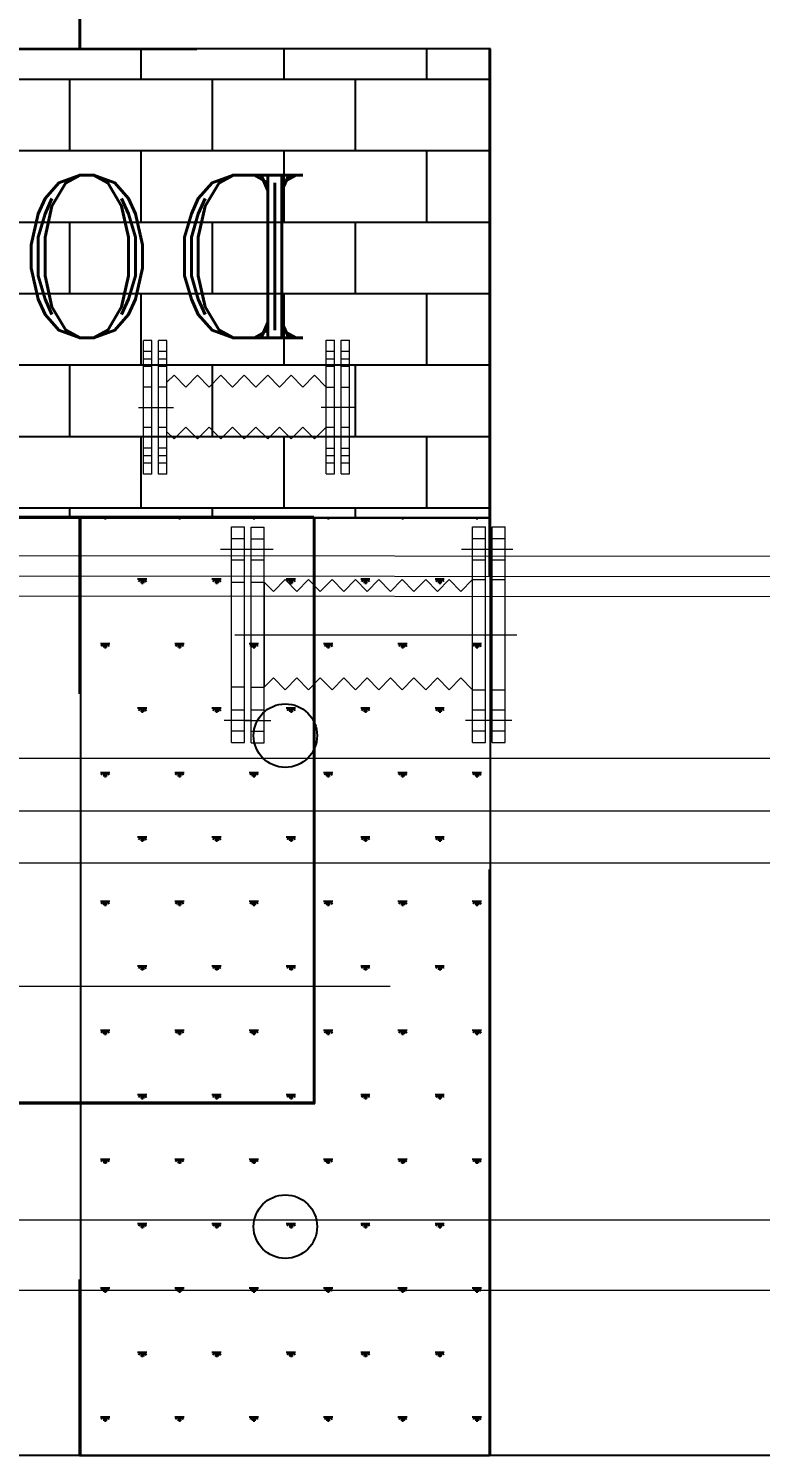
# Model space of a CAD drawing. Header units: metres. Extents: x 531689 to 532245, y 2673919 to 2674172.
# Drawn here: x 532017.132 to 532017.757, y 2674027.773 to 2674028.991 of the extents above; entities that cross this region are included whole.
import ezdxf

# ---------------------------------------------------------------- set-up
doc = ezdxf.new("R2010")
doc.units = ezdxf.units.M
doc.header["$MEASUREMENT"] = 0
for name, pattern in [('CENTER', [2, 1.25, -0.25, 0.25, -0.25]), ('CENTER2', [1.125, 0.75, -0.125, 0.125, -0.125]), ('DASHED', [0.75, 0.5, -0.25]), ('HIDDEN', [0.375, 0.25, -0.125])]:
    doc.linetypes.add(name, pattern=pattern)
doc.layers.add('IDT', color=7, linetype='Continuous')
doc.styles.add('ROMANT', font='romant', dxfattribs={"height": 2})
doc.linetypes.add('FOUNDATION LAYOUT$0$FENCELINE1', pattern='A,6.35,-2.54,[133,ltypeshp.shx,S=2.54,R=0,X=-2.54,Y=0],-2.54,25.4', length=36.83)

# ---------------------------------------------------------------- blocks, each defined once
blk = doc.blocks.new('IDT')
at = {"layer": 'IDT', "color": 8}
for p, q in [((23.4053, 22.4854), (23.4053, 21.6854)), ((23.7553, 22.4854), (23.4053, 22.4854)), ((23.7553, 21.6854), (23.7553, 22.4854)), ((23.556, 22.1846), (23.556, 21.6846)), ((23.556, 22.1846), (24.756, 22.1846)), ((23.556, 22.1846), (23.556, 21.6846)), ((23.556, 22.1846), (24.756, 22.1846)), ((23.4053, 21.6854), (23.7553, 21.6854)), ((23.4053, 21.6854), (23.4053, 21.2854)), ((24.9053, 21.6854), (23.4053, 21.6854)), ((23.556, 21.6846), (24.756, 21.6846)), ((23.556, 21.6846), (24.756, 21.6846)), ((23.4053, 21.2854), (24.9053, 21.2854)), ((23.7553, 21.2854), (23.7553, 21.0354)), ((24.5553, 21.2854), (23.7553, 21.2854))]:
    blk.add_line(p, q, dxfattribs=at)
at = {"layer": 'IDT', "color": 8, "linetype": 'HIDDEN', "ltscale": 2}
for p, q in [((23.406, 22.4856), (23.406, 21.6856)), ((23.756, 22.4856), (23.406, 22.4856)), ((23.406, 22.4856), (23.406, 21.6856)), ((23.756, 22.4856), (23.406, 22.4856)), ((23.756, 22.4856), (23.756, 22.3356)), ((23.756, 22.4856), (23.756, 22.3356)), ((23.756, 21.8356), (23.756, 21.6856)), ((23.756, 21.8356), (23.756, 21.6856)), ((24.906, 21.6856), (23.406, 21.6856)), ((23.406, 21.6856), (23.406, 21.2856)), ((24.906, 21.6856), (23.406, 21.6856)), ((23.406, 21.6856), (23.406, 21.2856)), ((24.906, 21.2856), (23.406, 21.2856)), ((24.906, 21.2856), (23.406, 21.2856)), ((23.756, 21.2856), (23.756, 21.0356)), ((23.756, 21.2856), (23.756, 21.0356))]:
    blk.add_line(p, q, dxfattribs=at)
at = {"layer": 'IDT', "color": 8, "linetype": 'Continuous'}
for p, q in [((23.4148, 22.4529), (23.4135, 22.4551)), ((23.4158, 22.4529), (23.4158, 22.4561)), ((23.4168, 22.4529), (23.4168, 22.4569)), ((23.4178, 22.4529), (23.4178, 22.4561)), ((23.4188, 22.4529), (23.42, 22.4551)), ((23.4783, 22.4529), (23.477, 22.4551)), ((23.4793, 22.4529), (23.4793, 22.4561)), ((23.4803, 22.4529), (23.4803, 22.4569)), ((23.4813, 22.4529), (23.4813, 22.4561)), ((23.4823, 22.4529), (23.4835, 22.4551)), ((23.5418, 22.4529), (23.5405, 22.4551)), ((23.5428, 22.4529), (23.5428, 22.4561)), ((23.5438, 22.4529), (23.5438, 22.4569)), ((23.5448, 22.4529), (23.5448, 22.4561)), ((23.5458, 22.4529), (23.547, 22.4551)), ((23.6053, 22.4529), (23.604, 22.4551)), ((23.6063, 22.4529), (23.6063, 22.4561)), ((23.6073, 22.4529), (23.6073, 22.4569)), ((23.6083, 22.4529), (23.6083, 22.4561)), ((23.6093, 22.4529), (23.6105, 22.4551)), ((23.6688, 22.4529), (23.6675, 22.4551)), ((23.6698, 22.4529), (23.6698, 22.4561)), ((23.6708, 22.4529), (23.6708, 22.4569)), ((23.6718, 22.4529), (23.6718, 22.4561)), ((23.6728, 22.4529), (23.674, 22.4551)), ((23.7323, 22.4529), (23.731, 22.4551)), ((23.7333, 22.4529), (23.7333, 22.4561)), ((23.7343, 22.4529), (23.7343, 22.4569)), ((23.7353, 22.4529), (23.7353, 22.4561)), ((23.7363, 22.4529), (23.7375, 22.4551)), ((23.4128, 22.4529), (23.4207, 22.4529)), ((23.4763, 22.4529), (23.4842, 22.4529)), ((23.5398, 22.4529), (23.5477, 22.4529)), ((23.6033, 22.4529), (23.6112, 22.4529)), ((23.6668, 22.4529), (23.6747, 22.4529)), ((23.7303, 22.4529), (23.7382, 22.4529)), ((23.4446, 22.3979), (23.4525, 22.3979)), ((23.4465, 22.3979), (23.4453, 22.4001)), ((23.4475, 22.3979), (23.4475, 22.4011)), ((23.4485, 22.3979), (23.4485, 22.4019)), ((23.4495, 22.3979), (23.4495, 22.4011)), ((23.4505, 22.3979), (23.4518, 22.4001)), ((23.5081, 22.3979), (23.516, 22.3979)), ((23.51, 22.3979), (23.5088, 22.4001)), ((23.511, 22.3979), (23.511, 22.4011)), ((23.512, 22.3979), (23.512, 22.4019)), ((23.513, 22.3979), (23.513, 22.4011)), ((23.514, 22.3979), (23.5153, 22.4001)), ((23.5716, 22.3979), (23.5795, 22.3979)), ((23.5735, 22.3979), (23.5723, 22.4001)), ((23.5745, 22.3979), (23.5745, 22.4011)), ((23.5755, 22.3979), (23.5755, 22.4019)), ((23.5765, 22.3979), (23.5765, 22.4011)), ((23.5775, 22.3979), (23.5788, 22.4001)), ((23.6351, 22.3979), (23.643, 22.3979)), ((23.637, 22.3979), (23.6358, 22.4001)), ((23.638, 22.3979), (23.638, 22.4011)), ((23.639, 22.3979), (23.639, 22.4019)), ((23.64, 22.3979), (23.64, 22.4011)), ((23.641, 22.3979), (23.6423, 22.4001)), ((23.6986, 22.3979), (23.7065, 22.3979)), ((23.7005, 22.3979), (23.6993, 22.4001)), ((23.7015, 22.3979), (23.7015, 22.4011)), ((23.7025, 22.3979), (23.7025, 22.4019)), ((23.7035, 22.3979), (23.7035, 22.4011)), ((23.7045, 22.3979), (23.7058, 22.4001)), ((23.4148, 22.3429), (23.4135, 22.3451)), ((23.4158, 22.3429), (23.4158, 22.3461)), ((23.4168, 22.3429), (23.4168, 22.3469)), ((23.4178, 22.3429), (23.4178, 22.3461)), ((23.4188, 22.3429), (23.42, 22.3451)), ((23.4783, 22.3429), (23.477, 22.3451)), ((23.4793, 22.3429), (23.4793, 22.3461)), ((23.4803, 22.3429), (23.4803, 22.3469)), ((23.4813, 22.3429), (23.4813, 22.3461)), ((23.4823, 22.3429), (23.4835, 22.3451)), ((23.5418, 22.3429), (23.5405, 22.3451)), ((23.5428, 22.3429), (23.5428, 22.3461)), ((23.5438, 22.3429), (23.5438, 22.3469)), ((23.5448, 22.3429), (23.5448, 22.3461)), ((23.5458, 22.3429), (23.547, 22.3451)), ((23.6053, 22.3429), (23.604, 22.3451)), ((23.6063, 22.3429), (23.6063, 22.3461)), ((23.6073, 22.3429), (23.6073, 22.3469)), ((23.6083, 22.3429), (23.6083, 22.3461)), ((23.6093, 22.3429), (23.6105, 22.3451)), ((23.6688, 22.3429), (23.6675, 22.3451)), ((23.6698, 22.3429), (23.6698, 22.3461)), ((23.6708, 22.3429), (23.6708, 22.3469)), ((23.6718, 22.3429), (23.6718, 22.3461)), ((23.6728, 22.3429), (23.674, 22.3451)), ((23.7323, 22.3429), (23.731, 22.3451)), ((23.7333, 22.3429), (23.7333, 22.3461)), ((23.7343, 22.3429), (23.7343, 22.3469)), ((23.7353, 22.3429), (23.7353, 22.3461)), ((23.7363, 22.3429), (23.7375, 22.3451)), ((23.4128, 22.3429), (23.4207, 22.3429)), ((23.4763, 22.3429), (23.4842, 22.3429)), ((23.5398, 22.3429), (23.5477, 22.3429)), ((23.6033, 22.3429), (23.6112, 22.3429)), ((23.6668, 22.3429), (23.6747, 22.3429)), ((23.7303, 22.3429), (23.7382, 22.3429)), ((23.4446, 22.2879), (23.4525, 22.2879)), ((23.4465, 22.2879), (23.4453, 22.2901)), ((23.4475, 22.2879), (23.4475, 22.2911)), ((23.4485, 22.2879), (23.4485, 22.2919)), ((23.4495, 22.2879), (23.4495, 22.2911)), ((23.4505, 22.2879), (23.4518, 22.2901)), ((23.5081, 22.2879), (23.516, 22.2879)), ((23.51, 22.2879), (23.5088, 22.2901)), ((23.511, 22.2879), (23.511, 22.2911)), ((23.512, 22.2879), (23.512, 22.2919)), ((23.513, 22.2879), (23.513, 22.2911)), ((23.514, 22.2879), (23.5153, 22.2901)), ((23.5716, 22.2879), (23.5795, 22.2879)), ((23.5735, 22.2879), (23.5723, 22.2901)), ((23.5745, 22.2879), (23.5745, 22.2911)), ((23.5755, 22.2879), (23.5755, 22.2919)), ((23.5765, 22.2879), (23.5765, 22.2911)), ((23.5775, 22.2879), (23.5788, 22.2901)), ((23.6351, 22.2879), (23.643, 22.2879)), ((23.637, 22.2879), (23.6358, 22.2901)), ((23.638, 22.2879), (23.638, 22.2911)), ((23.639, 22.2879), (23.639, 22.2919)), ((23.64, 22.2879), (23.64, 22.2911)), ((23.641, 22.2879), (23.6423, 22.2901)), ((23.6986, 22.2879), (23.7065, 22.2879)), ((23.7005, 22.2879), (23.6993, 22.2901)), ((23.7015, 22.2879), (23.7015, 22.2911)), ((23.7025, 22.2879), (23.7025, 22.2919)), ((23.7035, 22.2879), (23.7035, 22.2911)), ((23.7045, 22.2879), (23.7058, 22.2901)), ((23.4148, 22.233), (23.4135, 22.2352)), ((23.4158, 22.233), (23.4158, 22.2361)), ((23.4168, 22.233), (23.4168, 22.2369)), ((23.4178, 22.233), (23.4178, 22.2361)), ((23.4188, 22.233), (23.42, 22.2352)), ((23.4783, 22.233), (23.477, 22.2352)), ((23.4793, 22.233), (23.4793, 22.2361)), ((23.4803, 22.233), (23.4803, 22.2369)), ((23.4813, 22.233), (23.4813, 22.2361)), ((23.4823, 22.233), (23.4835, 22.2352)), ((23.5418, 22.233), (23.5405, 22.2352)), ((23.5428, 22.233), (23.5428, 22.2361)), ((23.5438, 22.233), (23.5438, 22.2369)), ((23.5448, 22.233), (23.5448, 22.2361)), ((23.5458, 22.233), (23.547, 22.2352)), ((23.6053, 22.233), (23.604, 22.2352)), ((23.6063, 22.233), (23.6063, 22.2361)), ((23.6073, 22.233), (23.6073, 22.2369)), ((23.6083, 22.233), (23.6083, 22.2361)), ((23.6093, 22.233), (23.6105, 22.2352)), ((23.6688, 22.233), (23.6675, 22.2352)), ((23.6698, 22.233), (23.6698, 22.2361)), ((23.6708, 22.233), (23.6708, 22.2369)), ((23.6718, 22.233), (23.6718, 22.2361)), ((23.6728, 22.233), (23.674, 22.2352)), ((23.7323, 22.233), (23.731, 22.2352)), ((23.7333, 22.233), (23.7333, 22.2361)), ((23.7343, 22.233), (23.7343, 22.2369)), ((23.7353, 22.233), (23.7353, 22.2361)), ((23.7363, 22.233), (23.7375, 22.2352)), ((23.4128, 22.233), (23.4207, 22.233)), ((23.4763, 22.233), (23.4842, 22.233)), ((23.5398, 22.233), (23.5477, 22.233)), ((23.6033, 22.233), (23.6112, 22.233)), ((23.6668, 22.233), (23.6747, 22.233)), ((23.7303, 22.233), (23.7382, 22.233)), ((23.4446, 22.178), (23.4525, 22.178)), ((23.4465, 22.178), (23.4453, 22.1802)), ((23.4475, 22.178), (23.4475, 22.1811)), ((23.4485, 22.178), (23.4485, 22.1819)), ((23.4495, 22.178), (23.4495, 22.1811)), ((23.4505, 22.178), (23.4518, 22.1802)), ((23.5081, 22.178), (23.516, 22.178)), ((23.51, 22.178), (23.5088, 22.1802)), ((23.511, 22.178), (23.511, 22.1811)), ((23.512, 22.178), (23.512, 22.1819)), ((23.513, 22.178), (23.513, 22.1811)), ((23.514, 22.178), (23.5153, 22.1802)), ((23.5716, 22.178), (23.5795, 22.178)), ((23.5735, 22.178), (23.5723, 22.1802)), ((23.5745, 22.178), (23.5745, 22.1811)), ((23.5755, 22.178), (23.5755, 22.1819)), ((23.5765, 22.178), (23.5765, 22.1811)), ((23.5775, 22.178), (23.5788, 22.1802)), ((23.6351, 22.178), (23.643, 22.178)), ((23.637, 22.178), (23.6358, 22.1802)), ((23.638, 22.178), (23.638, 22.1811)), ((23.639, 22.178), (23.639, 22.1819)), ((23.64, 22.178), (23.64, 22.1811)), ((23.641, 22.178), (23.6423, 22.1802)), ((23.6986, 22.178), (23.7065, 22.178)), ((23.7005, 22.178), (23.6993, 22.1802)), ((23.7015, 22.178), (23.7015, 22.1811)), ((23.7025, 22.178), (23.7025, 22.1819)), ((23.7035, 22.178), (23.7035, 22.1811)), ((23.7045, 22.178), (23.7058, 22.1802)), ((23.4158, 22.123), (23.4158, 22.1261)), ((23.4168, 22.123), (23.4168, 22.1269)), ((23.4178, 22.123), (23.4178, 22.1261)), ((23.4793, 22.123), (23.4793, 22.1261)), ((23.4803, 22.123), (23.4803, 22.1269)), ((23.4813, 22.123), (23.4813, 22.1261)), ((23.5428, 22.123), (23.5428, 22.1261)), ((23.5438, 22.123), (23.5438, 22.1269)), ((23.5448, 22.123), (23.5448, 22.1261)), ((23.6063, 22.123), (23.6063, 22.1261)), ((23.6073, 22.123), (23.6073, 22.1269)), ((23.6083, 22.123), (23.6083, 22.1261)), ((23.6698, 22.123), (23.6698, 22.1261)), ((23.6708, 22.123), (23.6708, 22.1269)), ((23.6718, 22.123), (23.6718, 22.1261)), ((23.7333, 22.123), (23.7333, 22.1261)), ((23.7343, 22.123), (23.7343, 22.1269)), ((23.7353, 22.123), (23.7353, 22.1261)), ((23.4128, 22.123), (23.4207, 22.123)), ((23.4148, 22.123), (23.4135, 22.1252)), ((23.4188, 22.123), (23.42, 22.1252)), ((23.4763, 22.123), (23.4842, 22.123)), ((23.4783, 22.123), (23.477, 22.1252)), ((23.4823, 22.123), (23.4835, 22.1252)), ((23.5398, 22.123), (23.5477, 22.123)), ((23.5418, 22.123), (23.5405, 22.1252)), ((23.5458, 22.123), (23.547, 22.1252)), ((23.6033, 22.123), (23.6112, 22.123)), ((23.6053, 22.123), (23.604, 22.1252)), ((23.6093, 22.123), (23.6105, 22.1252)), ((23.6668, 22.123), (23.6747, 22.123)), ((23.6688, 22.123), (23.6675, 22.1252)), ((23.6728, 22.123), (23.674, 22.1252)), ((23.7303, 22.123), (23.7382, 22.123)), ((23.7323, 22.123), (23.731, 22.1252)), ((23.7363, 22.123), (23.7375, 22.1252)), ((23.4446, 22.068), (23.4525, 22.068)), ((23.4465, 22.068), (23.4453, 22.0702)), ((23.4475, 22.068), (23.4475, 22.0712)), ((23.4485, 22.068), (23.4485, 22.0719)), ((23.4495, 22.068), (23.4495, 22.0712)), ((23.4505, 22.068), (23.4518, 22.0702)), ((23.5081, 22.068), (23.516, 22.068)), ((23.51, 22.068), (23.5088, 22.0702)), ((23.511, 22.068), (23.511, 22.0712)), ((23.512, 22.068), (23.512, 22.0719)), ((23.513, 22.068), (23.513, 22.0712)), ((23.514, 22.068), (23.5153, 22.0702)), ((23.5716, 22.068), (23.5795, 22.068)), ((23.5735, 22.068), (23.5723, 22.0702)), ((23.5745, 22.068), (23.5745, 22.0712)), ((23.5755, 22.068), (23.5755, 22.0719)), ((23.5765, 22.068), (23.5765, 22.0712)), ((23.5775, 22.068), (23.5788, 22.0702)), ((23.6351, 22.068), (23.643, 22.068)), ((23.637, 22.068), (23.6358, 22.0702)), ((23.638, 22.068), (23.638, 22.0712)), ((23.639, 22.068), (23.639, 22.0719)), ((23.64, 22.068), (23.64, 22.0712)), ((23.641, 22.068), (23.6423, 22.0702)), ((23.6986, 22.068), (23.7065, 22.068)), ((23.7005, 22.068), (23.6993, 22.0702)), ((23.7015, 22.068), (23.7015, 22.0712)), ((23.7025, 22.068), (23.7025, 22.0719)), ((23.7035, 22.068), (23.7035, 22.0712)), ((23.7045, 22.068), (23.7058, 22.0702)), ((23.4158, 22.013), (23.4158, 22.0162)), ((23.4168, 22.013), (23.4168, 22.017)), ((23.4178, 22.013), (23.4178, 22.0162)), ((23.4793, 22.013), (23.4793, 22.0162)), ((23.4803, 22.013), (23.4803, 22.017)), ((23.4813, 22.013), (23.4813, 22.0162)), ((23.5428, 22.013), (23.5428, 22.0162)), ((23.5438, 22.013), (23.5438, 22.017)), ((23.5448, 22.013), (23.5448, 22.0162)), ((23.6063, 22.013), (23.6063, 22.0162)), ((23.6073, 22.013), (23.6073, 22.017)), ((23.6083, 22.013), (23.6083, 22.0162)), ((23.6698, 22.013), (23.6698, 22.0162)), ((23.6708, 22.013), (23.6708, 22.017)), ((23.6718, 22.013), (23.6718, 22.0162)), ((23.7333, 22.013), (23.7333, 22.0162)), ((23.7343, 22.013), (23.7343, 22.017)), ((23.7353, 22.013), (23.7353, 22.0162)), ((23.4128, 22.013), (23.4207, 22.013)), ((23.4148, 22.013), (23.4135, 22.0152)), ((23.4188, 22.013), (23.42, 22.0152)), ((23.4763, 22.013), (23.4842, 22.013)), ((23.4783, 22.013), (23.477, 22.0152)), ((23.4823, 22.013), (23.4835, 22.0152)), ((23.5398, 22.013), (23.5477, 22.013)), ((23.5418, 22.013), (23.5405, 22.0152)), ((23.5458, 22.013), (23.547, 22.0152)), ((23.6033, 22.013), (23.6112, 22.013)), ((23.6053, 22.013), (23.604, 22.0152)), ((23.6093, 22.013), (23.6105, 22.0152)), ((23.6668, 22.013), (23.6747, 22.013)), ((23.6688, 22.013), (23.6675, 22.0152)), ((23.6728, 22.013), (23.674, 22.0152)), ((23.7303, 22.013), (23.7382, 22.013)), ((23.7323, 22.013), (23.731, 22.0152)), ((23.7363, 22.013), (23.7375, 22.0152)), ((23.4446, 21.958), (23.4525, 21.958)), ((23.4465, 21.958), (23.4453, 21.9602)), ((23.4475, 21.958), (23.4475, 21.9612)), ((23.4485, 21.958), (23.4485, 21.962)), ((23.4495, 21.958), (23.4495, 21.9612)), ((23.4505, 21.958), (23.4518, 21.9602)), ((23.5081, 21.958), (23.516, 21.958)), ((23.51, 21.958), (23.5088, 21.9602)), ((23.511, 21.958), (23.511, 21.9612)), ((23.512, 21.958), (23.512, 21.962)), ((23.513, 21.958), (23.513, 21.9612)), ((23.514, 21.958), (23.5153, 21.9602)), ((23.5716, 21.958), (23.5795, 21.958)), ((23.5735, 21.958), (23.5723, 21.9602)), ((23.5745, 21.958), (23.5745, 21.9612)), ((23.5755, 21.958), (23.5755, 21.962)), ((23.5765, 21.958), (23.5765, 21.9612)), ((23.5775, 21.958), (23.5788, 21.9602)), ((23.6351, 21.958), (23.643, 21.958)), ((23.637, 21.958), (23.6358, 21.9602)), ((23.638, 21.958), (23.638, 21.9612)), ((23.639, 21.958), (23.639, 21.962)), ((23.64, 21.958), (23.64, 21.9612)), ((23.641, 21.958), (23.6423, 21.9602)), ((23.6986, 21.958), (23.7065, 21.958)), ((23.7005, 21.958), (23.6993, 21.9602)), ((23.7015, 21.958), (23.7015, 21.9612)), ((23.7025, 21.958), (23.7025, 21.962)), ((23.7035, 21.958), (23.7035, 21.9612)), ((23.7045, 21.958), (23.7058, 21.9602)), ((23.4158, 21.903), (23.4158, 21.9062)), ((23.4168, 21.903), (23.4168, 21.907)), ((23.4178, 21.903), (23.4178, 21.9062)), ((23.4793, 21.903), (23.4793, 21.9062)), ((23.4803, 21.903), (23.4803, 21.907)), ((23.4813, 21.903), (23.4813, 21.9062)), ((23.5428, 21.903), (23.5428, 21.9062)), ((23.5438, 21.903), (23.5438, 21.907)), ((23.5448, 21.903), (23.5448, 21.9062)), ((23.6063, 21.903), (23.6063, 21.9062)), ((23.6073, 21.903), (23.6073, 21.907)), ((23.6083, 21.903), (23.6083, 21.9062)), ((23.6698, 21.903), (23.6698, 21.9062)), ((23.6708, 21.903), (23.6708, 21.907)), ((23.6718, 21.903), (23.6718, 21.9062)), ((23.7333, 21.903), (23.7333, 21.9062)), ((23.7343, 21.903), (23.7343, 21.907)), ((23.7353, 21.903), (23.7353, 21.9062)), ((23.4128, 21.903), (23.4207, 21.903)), ((23.4148, 21.903), (23.4135, 21.9052)), ((23.4188, 21.903), (23.42, 21.9052)), ((23.4763, 21.903), (23.4842, 21.903)), ((23.4783, 21.903), (23.477, 21.9052)), ((23.4823, 21.903), (23.4835, 21.9052)), ((23.5398, 21.903), (23.5477, 21.903)), ((23.5418, 21.903), (23.5405, 21.9052)), ((23.5458, 21.903), (23.547, 21.9052)), ((23.6033, 21.903), (23.6112, 21.903)), ((23.6053, 21.903), (23.604, 21.9052)), ((23.6093, 21.903), (23.6105, 21.9052)), ((23.6668, 21.903), (23.6747, 21.903)), ((23.6688, 21.903), (23.6675, 21.9052)), ((23.6728, 21.903), (23.674, 21.9052)), ((23.7303, 21.903), (23.7382, 21.903)), ((23.7323, 21.903), (23.731, 21.9052)), ((23.7363, 21.903), (23.7375, 21.9052)), ((23.4446, 21.848), (23.4525, 21.848)), ((23.4465, 21.848), (23.4453, 21.8502)), ((23.4475, 21.848), (23.4475, 21.8512)), ((23.4485, 21.848), (23.4485, 21.852)), ((23.4495, 21.848), (23.4495, 21.8512)), ((23.4505, 21.848), (23.4518, 21.8502)), ((23.5081, 21.848), (23.516, 21.848)), ((23.51, 21.848), (23.5088, 21.8502)), ((23.511, 21.848), (23.511, 21.8512)), ((23.512, 21.848), (23.512, 21.852)), ((23.513, 21.848), (23.513, 21.8512)), ((23.514, 21.848), (23.5153, 21.8502)), ((23.5716, 21.848), (23.5795, 21.848)), ((23.5735, 21.848), (23.5723, 21.8502)), ((23.5745, 21.848), (23.5745, 21.8512)), ((23.5755, 21.848), (23.5755, 21.852)), ((23.5765, 21.848), (23.5765, 21.8512)), ((23.5775, 21.848), (23.5788, 21.8502)), ((23.6351, 21.848), (23.643, 21.848)), ((23.637, 21.848), (23.6358, 21.8502)), ((23.638, 21.848), (23.638, 21.8512)), ((23.639, 21.848), (23.639, 21.852)), ((23.64, 21.848), (23.64, 21.8512)), ((23.641, 21.848), (23.6423, 21.8502)), ((23.6986, 21.848), (23.7065, 21.848)), ((23.7005, 21.848), (23.6993, 21.8502)), ((23.7015, 21.848), (23.7015, 21.8512)), ((23.7025, 21.848), (23.7025, 21.852)), ((23.7035, 21.848), (23.7035, 21.8512)), ((23.7045, 21.848), (23.7058, 21.8502)), ((23.4168, 21.793), (23.4168, 21.797)), ((23.4803, 21.793), (23.4803, 21.797)), ((23.5438, 21.793), (23.5438, 21.797)), ((23.6073, 21.793), (23.6073, 21.797)), ((23.6708, 21.793), (23.6708, 21.797)), ((23.7343, 21.793), (23.7343, 21.797)), ((23.4128, 21.793), (23.4207, 21.793)), ((23.4148, 21.793), (23.4135, 21.7952)), ((23.4158, 21.793), (23.4158, 21.7962)), ((23.4178, 21.793), (23.4178, 21.7962)), ((23.4188, 21.793), (23.42, 21.7952)), ((23.4763, 21.793), (23.4842, 21.793)), ((23.4783, 21.793), (23.477, 21.7952)), ((23.4793, 21.793), (23.4793, 21.7962)), ((23.4813, 21.793), (23.4813, 21.7962)), ((23.4823, 21.793), (23.4835, 21.7952)), ((23.5398, 21.793), (23.5477, 21.793)), ((23.5418, 21.793), (23.5405, 21.7952)), ((23.5428, 21.793), (23.5428, 21.7962)), ((23.5448, 21.793), (23.5448, 21.7962)), ((23.5458, 21.793), (23.547, 21.7952)), ((23.6033, 21.793), (23.6112, 21.793)), ((23.6053, 21.793), (23.604, 21.7952)), ((23.6063, 21.793), (23.6063, 21.7962)), ((23.6083, 21.793), (23.6083, 21.7962)), ((23.6093, 21.793), (23.6105, 21.7952)), ((23.6668, 21.793), (23.6747, 21.793)), ((23.6688, 21.793), (23.6675, 21.7952)), ((23.6698, 21.793), (23.6698, 21.7962)), ((23.6718, 21.793), (23.6718, 21.7962)), ((23.6728, 21.793), (23.674, 21.7952)), ((23.7303, 21.793), (23.7382, 21.793)), ((23.7323, 21.793), (23.731, 21.7952)), ((23.7333, 21.793), (23.7333, 21.7962)), ((23.7353, 21.793), (23.7353, 21.7962)), ((23.7363, 21.793), (23.7375, 21.7952)), ((23.4446, 21.738), (23.4525, 21.738)), ((23.4465, 21.738), (23.4453, 21.7402)), ((23.4475, 21.738), (23.4475, 21.7412)), ((23.4485, 21.738), (23.4485, 21.742)), ((23.4495, 21.738), (23.4495, 21.7412)), ((23.4505, 21.738), (23.4518, 21.7402)), ((23.5081, 21.738), (23.516, 21.738)), ((23.51, 21.738), (23.5088, 21.7402)), ((23.511, 21.738), (23.511, 21.7412)), ((23.512, 21.738), (23.512, 21.742)), ((23.513, 21.738), (23.513, 21.7412)), ((23.514, 21.738), (23.5153, 21.7402)), ((23.5716, 21.738), (23.5795, 21.738)), ((23.5735, 21.738), (23.5723, 21.7402)), ((23.5745, 21.738), (23.5745, 21.7412)), ((23.5755, 21.738), (23.5755, 21.742)), ((23.5765, 21.738), (23.5765, 21.7412)), ((23.5775, 21.738), (23.5788, 21.7402)), ((23.6351, 21.738), (23.643, 21.738)), ((23.637, 21.738), (23.6358, 21.7402)), ((23.638, 21.738), (23.638, 21.7412)), ((23.639, 21.738), (23.639, 21.742)), ((23.64, 21.738), (23.64, 21.7412)), ((23.641, 21.738), (23.6423, 21.7402)), ((23.6986, 21.738), (23.7065, 21.738)), ((23.7005, 21.738), (23.6993, 21.7402)), ((23.7015, 21.738), (23.7015, 21.7412)), ((23.7025, 21.738), (23.7025, 21.742)), ((23.7035, 21.738), (23.7035, 21.7412)), ((23.7045, 21.738), (23.7058, 21.7402)), ((23.4168, 21.6854), (23.4168, 21.687)), ((23.4803, 21.6854), (23.4803, 21.687)), ((23.5438, 21.6854), (23.5438, 21.687)), ((23.6073, 21.6854), (23.6073, 21.687)), ((23.6708, 21.6854), (23.6708, 21.687)), ((23.7343, 21.6854), (23.7343, 21.687)), ((23.4053, 21.6772), (24.9053, 21.6772)), ((23.4158, 21.6854), (23.4158, 21.6862)), ((23.4178, 21.6854), (23.4178, 21.6862)), ((23.4598, 21.6163), (23.4598, 21.6772)), ((23.4793, 21.6854), (23.4793, 21.6862)), ((23.4813, 21.6854), (23.4813, 21.6862)), ((23.5208, 21.6772), (23.5208, 21.6854)), ((23.5428, 21.6854), (23.5428, 21.6862)), ((23.5448, 21.6854), (23.5448, 21.6862)), ((23.5817, 21.6163), (23.5817, 21.6772)), ((23.6063, 21.6854), (23.6063, 21.6862)), ((23.6083, 21.6854), (23.6083, 21.6862)), ((23.6427, 21.6772), (23.6427, 21.6854)), ((23.6698, 21.6854), (23.6698, 21.6862)), ((23.6718, 21.6854), (23.6718, 21.6862)), ((23.7036, 21.6163), (23.7036, 21.6772)), ((23.7333, 21.6854), (23.7333, 21.6862)), ((23.7353, 21.6854), (23.7353, 21.6862)), ((23.7646, 21.6772), (23.7646, 21.6854)), ((23.4053, 21.6163), (24.9053, 21.6163)), ((23.5208, 21.5553), (23.5208, 21.6163)), ((23.6427, 21.5553), (23.6427, 21.6163)), ((23.7646, 21.5553), (23.7646, 21.6163)), ((23.4053, 21.5553), (24.9053, 21.5553)), ((23.4598, 21.4943), (23.4598, 21.5553)), ((23.5817, 21.4943), (23.5817, 21.5553)), ((23.7036, 21.4943), (23.7036, 21.5553)), ((23.4053, 21.4943), (24.9053, 21.4943)), ((23.5208, 21.4334), (23.5208, 21.4943)), ((23.6427, 21.4334), (23.6427, 21.4943)), ((23.7646, 21.4334), (23.7646, 21.4943)), ((23.4053, 21.4334), (24.9053, 21.4334)), ((23.4598, 21.3724), (23.4598, 21.4334)), ((23.5817, 21.3724), (23.5817, 21.4334)), ((23.7036, 21.3724), (23.7036, 21.4334)), ((23.4053, 21.3724), (24.9053, 21.3724)), ((23.5208, 21.3115), (23.5208, 21.3724)), ((23.6427, 21.3115), (23.6427, 21.3724)), ((23.7646, 21.3115), (23.7646, 21.3724)), ((23.4053, 21.3115), (24.9053, 21.3115)), ((23.4598, 21.2854), (23.4598, 21.3115)), ((23.5817, 21.2854), (23.5817, 21.3115)), ((23.7036, 21.2854), (23.7036, 21.3115))]:
    blk.add_line(p, q, dxfattribs=at)
at = {"layer": 'IDT', "color": 8, "linetype": 'DASHED', "lineweight": 0, "ltscale": 20}
for p, q in [((24.5371, 22.3446), (9.8927, 22.3446)), ((24.5371, 22.3446), (9.8927, 22.3446)), ((9.8927, 22.2246), (24.5371, 22.2246)), ((9.8927, 22.2246), (24.5371, 22.2246))]:
    blk.add_line(p, q, dxfattribs=at)
at = {"layer": 'IDT', "color": 8, "linetype": 'CENTER2', "lineweight": 0, "ltscale": 500}
blk.add_line((24.5271, 22.2846), (9.8927, 22.2846), dxfattribs=at)
blk.add_line((24.5271, 22.2846), (9.8927, 22.2846), dxfattribs=at)
at = {"layer": 'IDT', "color": 8, "ltscale": 0.1}
for p, q in [((24.7553, 22.1854), (23.5553, 22.1854)), ((23.5553, 22.1854), (23.5553, 21.6854)), ((23.5553, 21.6854), (24.7553, 21.6854))]:
    blk.add_line(p, q, dxfattribs=at)
at = {"layer": 'IDT', "color": 8, "linetype": 'CENTER', "lineweight": 0, "ltscale": 100}
blk.add_line((23.4907, 22.0856), (24.8695, 22.0856), dxfattribs=at)
blk.add_line((23.4907, 22.0856), (24.8695, 22.0856), dxfattribs=at)
at = {"layer": 'IDT', "color": 0, "lineweight": 0}
for p, q in [((24.4411, 21.98), (15.733, 21.98)), ((24.4411, 21.98), (15.733, 21.98)), ((15.733, 21.891), (24.4411, 21.891)), ((15.733, 21.891), (24.4411, 21.891)), ((24.3163, 21.7517), (15.8584, 21.7583)), ((24.3163, 21.7517), (15.8584, 21.7583)), ((15.8584, 21.7243), (24.3163, 21.7177)), ((15.8584, 21.7243), (24.3163, 21.7177))]:
    blk.add_line(p, q, dxfattribs=at)
at = {"layer": 'IDT', "color": 0, "linetype": 'CENTER2', "lineweight": 0, "ltscale": 500}
for p, q in [((24.4411, 21.9355), (15.733, 21.9355)), ((24.4411, 21.9355), (15.733, 21.9355)), ((24.3163, 21.7347), (15.8584, 21.7413)), ((24.3163, 21.7347), (15.8584, 21.7413))]:
    blk.add_line(p, q, dxfattribs=at)
at = {"layer": 'IDT', "color": 8, "lineweight": 0, "ltscale": 10}
for p, q in [((23.3927, 21.8772), (23.3927, 21.6932)), ((23.4038, 21.8772), (23.3927, 21.8772)), ((23.3927, 21.8772), (23.3927, 21.6932)), ((23.4038, 21.8772), (23.3927, 21.8772)), ((23.4038, 21.8772), (23.4038, 21.6932)), ((23.4038, 21.8772), (23.4038, 21.6932)), ((23.4094, 21.8772), (23.4094, 21.6932)), ((23.4205, 21.8772), (23.4094, 21.8772)), ((23.4094, 21.8772), (23.4094, 21.6932)), ((23.4205, 21.8772), (23.4094, 21.8772)), ((23.4205, 21.8772), (23.4205, 21.6932)), ((23.4205, 21.8772), (23.4205, 21.6932)), ((23.5983, 21.8774), (23.5983, 21.6934)), ((23.6094, 21.8774), (23.5983, 21.8774)), ((23.5983, 21.8774), (23.5983, 21.6934)), ((23.6094, 21.8774), (23.5983, 21.8774)), ((23.6094, 21.8774), (23.6094, 21.6934)), ((23.6094, 21.8774), (23.6094, 21.6934)), ((23.6153, 21.8772), (23.6153, 21.6932)), ((23.6264, 21.8772), (23.6153, 21.8772)), ((23.6153, 21.8772), (23.6153, 21.6932)), ((23.6264, 21.8772), (23.6153, 21.8772)), ((23.6264, 21.8772), (23.6264, 21.6932)), ((23.6264, 21.8772), (23.6264, 21.6932)), ((23.4099, 21.8583), (23.387, 21.8583)), ((23.4099, 21.8583), (23.387, 21.8583)), ((23.4266, 21.8583), (23.4036, 21.8583)), ((23.4266, 21.8583), (23.4036, 21.8583)), ((23.6155, 21.8585), (23.5926, 21.8585)), ((23.6155, 21.8585), (23.5926, 21.8585)), ((23.6325, 21.8583), (23.6095, 21.8583)), ((23.6325, 21.8583), (23.6095, 21.8583)), ((23.4205, 21.8322), (23.4305, 21.8222)), ((23.4205, 21.8322), (23.4305, 21.8222)), ((23.4305, 21.8222), (23.4405, 21.8322)), ((23.4305, 21.8222), (23.4405, 21.8322)), ((23.4405, 21.8322), (23.4505, 21.8222)), ((23.4405, 21.8322), (23.4505, 21.8222)), ((23.4505, 21.8222), (23.4605, 21.8322)), ((23.4505, 21.8222), (23.4605, 21.8322)), ((23.4605, 21.8322), (23.4705, 21.8222)), ((23.4605, 21.8322), (23.4705, 21.8222)), ((23.4705, 21.8222), (23.4805, 21.8322)), ((23.4705, 21.8222), (23.4805, 21.8322)), ((23.4805, 21.8322), (23.4905, 21.8222)), ((23.4805, 21.8322), (23.4905, 21.8222)), ((23.4905, 21.8222), (23.5005, 21.8322)), ((23.4905, 21.8222), (23.5005, 21.8322)), ((23.4905, 21.8222), (23.4905, 21.8222)), ((23.4905, 21.8222), (23.4905, 21.8222)), ((23.5005, 21.8322), (23.5105, 21.8222)), ((23.5005, 21.8322), (23.5105, 21.8222)), ((23.5105, 21.8222), (23.5205, 21.8322)), ((23.5105, 21.8222), (23.5205, 21.8322)), ((23.5205, 21.8322), (23.5305, 21.8222)), ((23.5205, 21.8322), (23.5305, 21.8222)), ((23.5305, 21.8222), (23.5405, 21.8322)), ((23.5305, 21.8222), (23.5405, 21.8322)), ((23.5405, 21.8322), (23.5505, 21.8222)), ((23.5405, 21.8322), (23.5505, 21.8222)), ((23.5505, 21.8222), (23.5605, 21.8322)), ((23.5505, 21.8222), (23.5605, 21.8322)), ((23.5605, 21.8322), (23.5705, 21.8222)), ((23.5605, 21.8322), (23.5705, 21.8222)), ((23.5705, 21.8222), (23.5805, 21.8322)), ((23.5705, 21.8222), (23.5805, 21.8322)), ((23.5805, 21.8322), (23.5905, 21.8222)), ((23.5805, 21.8322), (23.5905, 21.8222)), ((23.5905, 21.8222), (23.5983, 21.83)), ((23.5905, 21.8222), (23.5983, 21.83)), ((23.6005, 21.8278), (23.6005, 21.8278)), ((23.6005, 21.8278), (23.6005, 21.8278)), ((23.6236, 21.7853), (23.3826, 21.7853)), ((23.6236, 21.7853), (23.3826, 21.7853)), ((23.4205, 21.7383), (23.4305, 21.7483)), ((23.4205, 21.7383), (23.4305, 21.7483)), ((23.4305, 21.7483), (23.4405, 21.7383)), ((23.4305, 21.7483), (23.4405, 21.7383)), ((23.4405, 21.7383), (23.4505, 21.7483)), ((23.4405, 21.7383), (23.4505, 21.7483)), ((23.4505, 21.7483), (23.4605, 21.7383)), ((23.4505, 21.7483), (23.4605, 21.7383)), ((23.4605, 21.7383), (23.4705, 21.7483)), ((23.4605, 21.7383), (23.4705, 21.7483)), ((23.4705, 21.7483), (23.4805, 21.7383)), ((23.4705, 21.7483), (23.4805, 21.7383)), ((23.4805, 21.7383), (23.4905, 21.7483)), ((23.4805, 21.7383), (23.4905, 21.7483)), ((23.4905, 21.7483), (23.4905, 21.7483)), ((23.4905, 21.7483), (23.5005, 21.7383)), ((23.4905, 21.7483), (23.4905, 21.7483)), ((23.4905, 21.7483), (23.5005, 21.7383)), ((23.5005, 21.7383), (23.5105, 21.7483)), ((23.5005, 21.7383), (23.5105, 21.7483)), ((23.5105, 21.7483), (23.5205, 21.7383)), ((23.5105, 21.7483), (23.5205, 21.7383)), ((23.5205, 21.7383), (23.5305, 21.7483)), ((23.5205, 21.7383), (23.5305, 21.7483)), ((23.5305, 21.7483), (23.5405, 21.7383)), ((23.5305, 21.7483), (23.5405, 21.7383)), ((23.5405, 21.7383), (23.5505, 21.7483)), ((23.5405, 21.7383), (23.5505, 21.7483)), ((23.5505, 21.7483), (23.5605, 21.7383)), ((23.5505, 21.7483), (23.5605, 21.7383)), ((23.5605, 21.7383), (23.5705, 21.7483)), ((23.5605, 21.7383), (23.5705, 21.7483)), ((23.5705, 21.7483), (23.5805, 21.7383)), ((23.5705, 21.7483), (23.5805, 21.7383)), ((23.5805, 21.7383), (23.5905, 21.7483)), ((23.5805, 21.7383), (23.5905, 21.7483)), ((23.5905, 21.7483), (23.5983, 21.7405)), ((23.5905, 21.7483), (23.5983, 21.7405)), ((23.6005, 21.7405), (23.6005, 21.7405)), ((23.6005, 21.7405), (23.6005, 21.7405)), ((23.4131, 21.7123), (23.386, 21.7123)), ((23.4131, 21.7123), (23.386, 21.7123)), ((23.4298, 21.7123), (23.4027, 21.7123)), ((23.4298, 21.7123), (23.4027, 21.7123)), ((23.6178, 21.7122), (23.5907, 21.7122)), ((23.6178, 21.7122), (23.5907, 21.7122)), ((23.6357, 21.7123), (23.6086, 21.7123)), ((23.6357, 21.7123), (23.6086, 21.7123)), ((23.4038, 21.6932), (23.3927, 21.6932)), ((23.4038, 21.6932), (23.3927, 21.6932)), ((23.4205, 21.6932), (23.4094, 21.6932)), ((23.4205, 21.6932), (23.4094, 21.6932)), ((23.6094, 21.6934), (23.5983, 21.6934)), ((23.6094, 21.6934), (23.5983, 21.6934)), ((23.6264, 21.6932), (23.6153, 21.6932)), ((23.6264, 21.6932), (23.6153, 21.6932)), ((23.5255, 21.648), (23.5255, 21.534)), ((23.5326, 21.648), (23.5255, 21.648)), ((23.5255, 21.648), (23.5255, 21.534)), ((23.5326, 21.648), (23.5255, 21.648)), ((23.5326, 21.648), (23.5326, 21.534)), ((23.5326, 21.648), (23.5326, 21.534)), ((23.5383, 21.648), (23.5383, 21.534)), ((23.5454, 21.648), (23.5383, 21.648)), ((23.5383, 21.648), (23.5383, 21.534)), ((23.5454, 21.648), (23.5383, 21.648)), ((23.5454, 21.648), (23.5454, 21.534)), ((23.5454, 21.648), (23.5454, 21.534)), ((23.6815, 21.6482), (23.6815, 21.5342)), ((23.6815, 21.6482), (23.6886, 21.6482)), ((23.6815, 21.6482), (23.6815, 21.5342)), ((23.6815, 21.6482), (23.6886, 21.6482)), ((23.6886, 21.6482), (23.6886, 21.5342)), ((23.6886, 21.6482), (23.6886, 21.5342)), ((23.6943, 21.6482), (23.6943, 21.5342)), ((23.6943, 21.6482), (23.7014, 21.6482)), ((23.6943, 21.6482), (23.6943, 21.5342)), ((23.6943, 21.6482), (23.7014, 21.6482)), ((23.7014, 21.6482), (23.7014, 21.5342)), ((23.7014, 21.6482), (23.7014, 21.5342)), ((23.5326, 21.6323), (23.5255, 21.6323)), ((23.5326, 21.6323), (23.5255, 21.6323)), ((23.5454, 21.6323), (23.5383, 21.6323)), ((23.5454, 21.6323), (23.5383, 21.6323)), ((23.6815, 21.6326), (23.6886, 21.6326)), ((23.6815, 21.6326), (23.6886, 21.6326)), ((23.6943, 21.6326), (23.7014, 21.6326)), ((23.6943, 21.6326), (23.7014, 21.6326)), ((23.5454, 21.6082), (23.5554, 21.6182)), ((23.5454, 21.6082), (23.5554, 21.6182)), ((23.5554, 21.6182), (23.5654, 21.6082)), ((23.5554, 21.6182), (23.5654, 21.6082)), ((23.5654, 21.6082), (23.5754, 21.6182)), ((23.5654, 21.6082), (23.5754, 21.6182)), ((23.5754, 21.6182), (23.5854, 21.6082)), ((23.5754, 21.6182), (23.5854, 21.6082)), ((23.5854, 21.6082), (23.5954, 21.6182)), ((23.5854, 21.6082), (23.5954, 21.6182)), ((23.5954, 21.6182), (23.6054, 21.6082)), ((23.5954, 21.6182), (23.6054, 21.6082)), ((23.6054, 21.6082), (23.6155, 21.6182)), ((23.6054, 21.6082), (23.6155, 21.6182)), ((23.6154, 21.6182), (23.6155, 21.6182)), ((23.6154, 21.6182), (23.6155, 21.6182)), ((23.6155, 21.6182), (23.6254, 21.6082)), ((23.6155, 21.6182), (23.6254, 21.6082)), ((23.6254, 21.6082), (23.6354, 21.6182)), ((23.6254, 21.6082), (23.6354, 21.6182)), ((23.6354, 21.6182), (23.6454, 21.6082)), ((23.6354, 21.6182), (23.6454, 21.6082)), ((23.6454, 21.6082), (23.6554, 21.6182)), ((23.6454, 21.6082), (23.6554, 21.6182)), ((23.6554, 21.6182), (23.6654, 21.6082)), ((23.6554, 21.6182), (23.6654, 21.6082)), ((23.6654, 21.6082), (23.6754, 21.6182)), ((23.6654, 21.6082), (23.6754, 21.6182)), ((23.6754, 21.6182), (23.6815, 21.6122)), ((23.6754, 21.6182), (23.6815, 21.6122)), ((23.6815, 21.6085), (23.6886, 21.6085)), ((23.6815, 21.6085), (23.6886, 21.6085)), ((23.6943, 21.6085), (23.7014, 21.6085)), ((23.6943, 21.6085), (23.7014, 21.6085)), ((23.537, 21.5911), (23.5198, 21.5911)), ((23.537, 21.5911), (23.5198, 21.5911)), ((23.5498, 21.5911), (23.5326, 21.5911)), ((23.5498, 21.5911), (23.5326, 21.5911)), ((23.693, 21.5913), (23.6758, 21.5913)), ((23.693, 21.5913), (23.6758, 21.5913)), ((23.7058, 21.5913), (23.6886, 21.5913)), ((23.7058, 21.5913), (23.6886, 21.5913)), ((23.5454, 21.5739), (23.5554, 21.5639)), ((23.5454, 21.5739), (23.5554, 21.5639)), ((23.5554, 21.5639), (23.5654, 21.5739)), ((23.5554, 21.5639), (23.5654, 21.5739)), ((23.5654, 21.5739), (23.5754, 21.5639)), ((23.5654, 21.5739), (23.5754, 21.5639)), ((23.5754, 21.5639), (23.5854, 21.5739)), ((23.5754, 21.5639), (23.5854, 21.5739)), ((23.5854, 21.5739), (23.5954, 21.5639)), ((23.5854, 21.5739), (23.5954, 21.5639)), ((23.5954, 21.5639), (23.6054, 21.5739)), ((23.5954, 21.5639), (23.6054, 21.5739)), ((23.6054, 21.5739), (23.6154, 21.5639)), ((23.6054, 21.5739), (23.6154, 21.5639)), ((23.6154, 21.5639), (23.6254, 21.5739)), ((23.6154, 21.5639), (23.6254, 21.5739)), ((23.6254, 21.5739), (23.6354, 21.5639)), ((23.6254, 21.5739), (23.6354, 21.5639)), ((23.6354, 21.5639), (23.6454, 21.5739)), ((23.6354, 21.5639), (23.6454, 21.5739)), ((23.6454, 21.5739), (23.6554, 21.5639)), ((23.6454, 21.5739), (23.6554, 21.5639)), ((23.6554, 21.5639), (23.6654, 21.5739)), ((23.6554, 21.5639), (23.6654, 21.5739)), ((23.6654, 21.5739), (23.6754, 21.5639)), ((23.6654, 21.5739), (23.6754, 21.5639)), ((23.6754, 21.5639), (23.6815, 21.5699)), ((23.6754, 21.5639), (23.6815, 21.5699)), ((23.6815, 21.5741), (23.6886, 21.5741)), ((23.6815, 21.5741), (23.6886, 21.5741)), ((23.6943, 21.5741), (23.7014, 21.5741)), ((23.6943, 21.5741), (23.7014, 21.5741)), ((23.5326, 21.5498), (23.5256, 21.5498)), ((23.5326, 21.5498), (23.5256, 21.5498)), ((23.5454, 21.5498), (23.5384, 21.5498)), ((23.5454, 21.5498), (23.5384, 21.5498)), ((23.6815, 21.55), (23.6886, 21.55)), ((23.6815, 21.55), (23.6886, 21.55)), ((23.6943, 21.55), (23.7014, 21.55)), ((23.6943, 21.55), (23.7014, 21.55)), ((23.5326, 21.534), (23.5255, 21.534)), ((23.5326, 21.534), (23.5255, 21.534)), ((23.5454, 21.534), (23.5383, 21.534)), ((23.5454, 21.534), (23.5383, 21.534)), ((23.6815, 21.5342), (23.6886, 21.5342)), ((23.6815, 21.5342), (23.6886, 21.5342)), ((23.6943, 21.5342), (23.7014, 21.5342)), ((23.6943, 21.5342), (23.7014, 21.5342))]:
    blk.add_line(p, q, dxfattribs=at)
at = {"layer": 'IDT', "color": 8, "linetype": 'DASHED', "lineweight": 0, "ltscale": 10}
for p, q in [((23.4038, 21.8673), (23.3927, 21.8673)), ((23.4038, 21.8673), (23.3927, 21.8673)), ((23.4205, 21.8673), (23.4094, 21.8673)), ((23.4205, 21.8673), (23.4094, 21.8673)), ((23.6094, 21.8675), (23.5983, 21.8675)), ((23.6094, 21.8675), (23.5983, 21.8675)), ((23.6264, 21.8673), (23.6153, 21.8673)), ((23.6264, 21.8673), (23.6153, 21.8673)), ((23.4038, 21.8493), (23.3927, 21.8493)), ((23.4038, 21.8493), (23.3927, 21.8493)), ((23.4205, 21.8493), (23.4094, 21.8493)), ((23.4205, 21.8493), (23.4094, 21.8493)), ((23.6094, 21.8495), (23.5983, 21.8495)), ((23.6094, 21.8495), (23.5983, 21.8495)), ((23.6264, 21.8493), (23.6153, 21.8493)), ((23.6264, 21.8493), (23.6153, 21.8493)), ((23.4038, 21.8322), (23.3927, 21.8322)), ((23.4038, 21.8322), (23.3927, 21.8322)), ((23.4205, 21.8322), (23.4094, 21.8322)), ((23.4205, 21.8322), (23.4094, 21.8322)), ((23.6094, 21.83), (23.5983, 21.83)), ((23.6094, 21.83), (23.5983, 21.83)), ((23.6264, 21.8298), (23.6153, 21.8298)), ((23.6264, 21.8298), (23.6153, 21.8298)), ((23.4038, 21.7383), (23.3927, 21.7383)), ((23.4038, 21.7383), (23.3927, 21.7383)), ((23.4205, 21.7383), (23.4094, 21.7383)), ((23.4205, 21.7383), (23.4094, 21.7383)), ((23.6094, 21.7405), (23.5983, 21.7405)), ((23.6094, 21.7405), (23.5983, 21.7405)), ((23.6264, 21.7403), (23.6153, 21.7403)), ((23.6264, 21.7403), (23.6153, 21.7403)), ((23.4038, 21.7213), (23.3927, 21.7213)), ((23.4038, 21.7213), (23.3927, 21.7213)), ((23.4205, 21.7213), (23.4094, 21.7213)), ((23.4205, 21.7213), (23.4094, 21.7213)), ((23.6094, 21.7215), (23.5983, 21.7215)), ((23.6094, 21.7215), (23.5983, 21.7215)), ((23.6264, 21.7213), (23.6153, 21.7213)), ((23.6264, 21.7213), (23.6153, 21.7213)), ((23.4038, 21.7033), (23.3927, 21.7033)), ((23.4038, 21.7033), (23.3927, 21.7033)), ((23.4205, 21.7033), (23.4094, 21.7033)), ((23.4205, 21.7033), (23.4094, 21.7033)), ((23.6094, 21.7035), (23.5983, 21.7035)), ((23.6094, 21.7035), (23.5983, 21.7035)), ((23.6264, 21.7033), (23.6153, 21.7033)), ((23.6264, 21.7033), (23.6153, 21.7033)), ((23.5326, 21.6387), (23.5255, 21.6387)), ((23.5326, 21.6387), (23.5255, 21.6387)), ((23.5454, 21.6387), (23.5383, 21.6387)), ((23.5454, 21.6387), (23.5383, 21.6387)), ((23.6815, 21.6389), (23.6886, 21.6389)), ((23.6815, 21.6389), (23.6886, 21.6389)), ((23.6943, 21.6389), (23.7014, 21.6389)), ((23.6943, 21.6389), (23.7014, 21.6389)), ((23.5326, 21.626), (23.5255, 21.626)), ((23.5326, 21.626), (23.5255, 21.626)), ((23.5454, 21.626), (23.5383, 21.626)), ((23.5454, 21.626), (23.5383, 21.626)), ((23.6815, 21.6262), (23.6886, 21.6262)), ((23.6815, 21.6262), (23.6886, 21.6262)), ((23.6943, 21.6262), (23.7014, 21.6262)), ((23.6943, 21.6262), (23.7014, 21.6262)), ((23.5326, 21.6082), (23.5255, 21.6082)), ((23.5326, 21.6082), (23.5255, 21.6082)), ((23.5454, 21.6082), (23.5383, 21.6082)), ((23.5454, 21.6082), (23.5383, 21.6082)), ((23.5326, 21.5739), (23.5255, 21.5739)), ((23.5326, 21.5739), (23.5255, 21.5739)), ((23.5454, 21.5739), (23.5383, 21.5739)), ((23.5454, 21.5739), (23.5383, 21.5739)), ((23.5326, 21.5561), (23.5256, 21.5561)), ((23.5326, 21.5561), (23.5256, 21.5561)), ((23.5454, 21.5561), (23.5384, 21.5561)), ((23.5454, 21.5561), (23.5384, 21.5561)), ((23.6815, 21.5564), (23.6886, 21.5564)), ((23.6815, 21.5564), (23.6886, 21.5564)), ((23.6943, 21.5564), (23.7014, 21.5564)), ((23.6943, 21.5564), (23.7014, 21.5564)), ((23.5326, 21.5434), (23.5256, 21.5434)), ((23.5326, 21.5434), (23.5256, 21.5434)), ((23.5454, 21.5434), (23.5384, 21.5434)), ((23.5454, 21.5434), (23.5384, 21.5434)), ((23.6815, 21.5437), (23.6886, 21.5437)), ((23.6815, 21.5437), (23.6886, 21.5437)), ((23.6943, 21.5437), (23.7014, 21.5437)), ((23.6943, 21.5437), (23.7014, 21.5437))]:
    blk.add_line(p, q, dxfattribs=at)
at = {"layer": 'IDT', "color": 8, "lineweight": 0}
blk.add_line((23.5983, 21.7405), (23.5983, 21.83), dxfattribs=at)
blk.add_line((23.5983, 21.7405), (23.5983, 21.83), dxfattribs=at)
at = {"layer": 'IDT', "color": 7, "linetype": 'FOUNDATION LAYOUT$0$FENCELINE1', "ltscale": 0.01}
blk.add_lwpolyline([(33.902, 18.4101), (33.9018, 22.4854), (21.4107, 22.4854)], dxfattribs=at)
at = {"layer": 'IDT', "color": 8}
for centre in [(23.5803, 22.2904), (23.5803, 21.8714)]:
    blk.add_circle(centre, 0.0271, dxfattribs=at)
at = {"layer": 'IDT', "color": 8, "style": 'ROMANT'}
blk.add_text('DOOR SIDE', height=0.13883, dxfattribs=at).set_placement((23.5535, 21.3931))
blk.add_text('DOOR SIDE', height=0.13883, dxfattribs=at).set_placement((23.5535, 21.3931))

msp = doc.modelspace()

# ---------------------------------------------------------------- block references
at = {"layer": 'IDT', "color": 8, "rotation": 180}
msp.add_blockref('IDT', (532040.9313, 2674050.2589), dxfattribs=at)

doc.saveas('drawing.dxf')
